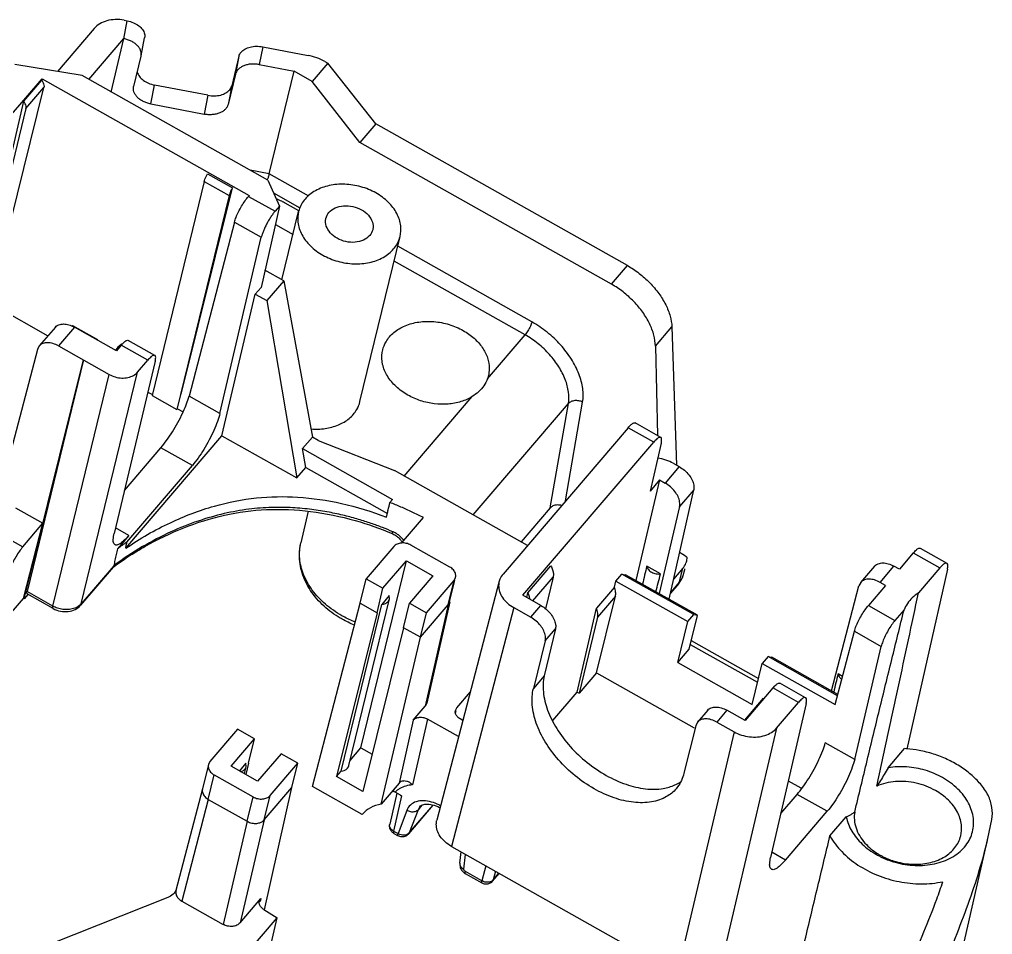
# Model space of a CAD drawing. Header units: inches. Extents: x 164842 to 166038, y -53074 to -52229.
# Drawn here: x 164921.06 to 164958.48, y -53006.35 to -52971.18 of the extents above; entities that cross this region are included whole.
import ezdxf

# ---------------------------------------------------------------- set-up
doc = ezdxf.new("R2010")
doc.units = ezdxf.units.IN
doc.header["$LTSCALE"] = 2
doc.header["$MEASUREMENT"] = 0
doc.layers.get('0').update_dxf_attribs({"linetype": 'CONTINUOUS'})

msp = doc.modelspace()

# ---------------------------------------------------------------- linework, layer by layer
at = {"color": 7, "linetype": 'Continuous'}
for p, q in [((164925.071, -52971.919), (164925.207, -52971.233)), ((164925.088, -52971.21), (164925.207, -52971.233)), ((164923.933, -52971.526), (164922.519, -52973.179)), ((164923.732, -52973.484), (164925.072, -52971.917)), ((164924.593, -52973.969), (164925.072, -52971.917)), ((164925.736, -52972.579), (164925.874, -52971.885)), ((164930.417, -52972.23), (164930.281, -52972.913)), ((164930.417, -52972.23), (164932.162, -52972.563)), ((164923.468, -52973.336), (164920.888, -52972.909)), ((164925.733, -52972.594), (164925.452, -52973.75)), ((164925.733, -52972.594), (164925.736, -52972.579)), ((164929.502, -52972.594), (164929.226, -52973.728)), ((164929.502, -52972.594), (164929.364, -52973.288)), ((164930.281, -52972.913), (164931.631, -52973.171)), ((164932.919, -52972.862), (164932.322, -52973.56)), ((164932.8, -52972.795), (164932.919, -52972.862)), ((164934.761, -52975.189), (164932.919, -52972.862)), ((164929.364, -52973.288), (164929.083, -52974.445)), ((164930.664, -52977.115), (164931.631, -52973.171)), ((164932.322, -52973.56), (164931.631, -52973.171)), ((164920.678, -52974.924), (164921.93, -52973.46)), ((164921.227, -52974.32), (164921.917, -52973.513)), ((164921.93, -52973.46), (164921.917, -52973.513)), ((164921.93, -52973.46), (164929.895, -52977.947)), ((164930.607, -52977.357), (164923.468, -52973.336)), ((164934.148, -52975.905), (164932.322, -52973.56)), ((164919.944, -52982.092), (164922.001, -52973.799)), ((164921.312, -52974.605), (164922.001, -52973.799)), ((164925.449, -52973.766), (164925.452, -52973.75)), ((164926.114, -52974.427), (164926.258, -52973.7)), ((164928.311, -52974.093), (164926.258, -52973.7)), ((164929.226, -52973.728), (164929.083, -52974.445)), ((164919.272, -52982.809), (164921.227, -52974.32)), ((164926.114, -52974.427), (164928.166, -52974.82)), ((164928.311, -52974.093), (164928.166, -52974.82)), ((164921.312, -52974.605), (164919.311, -52982.831)), ((164934.761, -52975.189), (164934.148, -52975.905)), ((164944.441, -52980.641), (164934.761, -52975.189)), ((164943.828, -52981.358), (164934.148, -52975.905)), ((164930.664, -52977.115), (164929.928, -52976.975)), ((164928.164, -52977.41), (164926.163, -52985.636)), ((164928.164, -52977.41), (164929.12, -52977.948)), ((164928.296, -52977.107), (164929.252, -52977.645)), ((164930.607, -52977.357), (164931.063, -52978.351)), ((164932.183, -52977.971), (164930.664, -52977.115)), ((164927.283, -52985.583), (164929.252, -52977.645)), ((164929.12, -52977.948), (164927.119, -52986.175)), ((164929.895, -52977.947), (164929.869, -52977.978)), ((164929.869, -52977.978), (164930.89, -52978.554)), ((164931.85, -52978.431), (164930.838, -52977.861)), ((164931.063, -52978.351), (164930.35, -52981.483)), ((164931.063, -52978.351), (164930.89, -52978.554)), ((164931.809, -52978.537), (164931.285, -52978.242)), ((164931.156, -52981.182), (164931.792, -52978.567)), ((164929.329, -52978.969), (164927.582, -52985.658)), ((164929.329, -52978.969), (164930.362, -52979.551)), ((164930.902, -52979.06), (164931.58, -52979.442)), ((164928.768, -52986.325), (164930.362, -52979.551)), ((164934.153, -52985.87), (164935.699, -52979.517)), ((164940.767, -52982.807), (164935.606, -52979.899)), ((164940.5, -52983.304), (164935.467, -52980.469)), ((164943.828, -52981.358), (164944.441, -52980.641)), ((164931.227, -52981.221), (164930.502, -52980.813)), ((164930.35, -52981.483), (164930.13, -52981.739)), ((164931.227, -52981.221), (164930.571, -52981.988)), ((164931.227, -52981.221), (164932.328, -52987.232)), ((164928.85, -52987.18), (164930.13, -52981.739)), ((164930.13, -52981.739), (164930.571, -52981.988)), ((164919.944, -52982.092), (164922.159, -52983.34)), ((164930.571, -52981.988), (164931.731, -52988.803)), ((164922.443, -52983.007), (164921.826, -52983.73)), ((164923.179, -52983.012), (164922.566, -52983.729)), ((164924.071, -52983.491), (164923.114, -52982.952)), ((164924.789, -52983.919), (164923.179, -52983.012)), ((164945.516, -52983.734), (164946.146, -52982.997)), ((164946.146, -52982.997), (164946.328, -52988.31)), ((164939.054, -52984.995), (164940.5, -52983.304)), ((164921.826, -52983.73), (164921.756, -52983.865)), ((164922.566, -52983.729), (164924.516, -52984.827)), ((164924.979, -52983.697), (164924.789, -52983.919)), ((164926, -52984.272), (164924.979, -52983.697)), ((164926.268, -52984.092), (164925.245, -52983.516)), ((164945.516, -52983.734), (164945.592, -52987.175)), ((164921.756, -52983.865), (164920.673, -52988.014)), ((164924.814, -52983.811), (164924.75, -52983.886)), ((164921.245, -52993.453), (164923.523, -52984.268)), ((164923.523, -52984.268), (164921.358, -52993.171)), ((164926.283, -52984.311), (164924.704, -52990.935)), ((164925.606, -52984.733), (164926, -52984.272)), ((164922.351, -52993.731), (164924.516, -52984.827)), ((164923.44, -52993.637), (164925.606, -52984.733)), ((164939.091, -52984.869), (164939.054, -52984.995)), ((164925.999, -52985.503), (164926.172, -52985.6)), ((164926.163, -52985.636), (164927.119, -52986.175)), ((164928.768, -52986.325), (164927.582, -52985.658)), ((164935.858, -52988.732), (164938.47, -52985.677)), ((164938.509, -52990.225), (164942.167, -52985.947)), ((164941.472, -52989.956), (164942.167, -52985.947)), ((164942.055, -52989.688), (164942.714, -52985.888)), ((164927.143, -52986.147), (164927.354, -52986.266)), ((164945.719, -52987.246), (164944.731, -52986.689)), ((164944.465, -52986.87), (164939.655, -52992.495)), ((164945.449, -52987.425), (164944.465, -52986.87)), ((164925.149, -52991.508), (164928.85, -52987.18)), ((164928.85, -52987.18), (164931.731, -52988.803)), ((164931.947, -52987.677), (164932.328, -52987.232)), ((164932.551, -52987.357), (164932.328, -52987.232)), ((164932.551, -52987.357), (164935.481, -52988.52)), ((164940.413, -52993.314), (164945.449, -52987.425)), ((164945.737, -52987.471), (164945.314, -52989.305)), ((164925.099, -52989.281), (164926.503, -52987.639)), ((164927.712, -52988.32), (164926.503, -52987.639)), ((164931.947, -52987.677), (164935.409, -52989.627)), ((164932.075, -52988.4), (164931.947, -52987.677)), ((164946.201, -52988.239), (164946.428, -52988.367)), ((164925.193, -52991.265), (164927.712, -52988.32)), ((164931.731, -52988.803), (164932.075, -52988.4)), ((164932.075, -52988.4), (164935.207, -52990.165)), ((164940.592, -52991.399), (164935.481, -52988.52)), ((164946.428, -52988.367), (164945.887, -52988.999)), ((164945.677, -52988.881), (164944.767, -52992.748)), ((164945.677, -52988.881), (164945.314, -52989.305)), ((164945.677, -52988.881), (164945.887, -52988.999)), ((164946.04, -52993.465), (164946.987, -52989.262)), ((164946.987, -52989.262), (164946.439, -52989.903)), ((164935.409, -52989.627), (164935.307, -52989.747)), ((164920.917, -52989.954), (164921.966, -52990.545)), ((164932.161, -52990.085), (164931.882, -52991.302)), ((164941.472, -52989.956), (164940.353, -52991.264)), ((164946.439, -52989.903), (164945.652, -52993.247)), ((164935.754, -52991.304), (164936.596, -52990.32)), ((164920.142, -52990.86), (164921.192, -52991.451)), ((164921.192, -52991.451), (164921.966, -52990.545)), ((164921.212, -52993.434), (164921.966, -52990.545)), ((164925.27, -52991.012), (164924.755, -52990.722)), ((164925.27, -52991.012), (164924.828, -52991.53)), ((164935.417, -52990.954), (164935.417, -52990.954)), ((164935.456, -52991.439), (164934.394, -52992.681)), ((164937.607, -52992.226), (164936.109, -52991.382)), ((164955.695, -52991.506), (164956.72, -52992.084)), ((164934.191, -52999.179), (164935.939, -52991.994)), ((164935.04, -52993.045), (164935.939, -52991.994)), ((164935.939, -52991.994), (164936.96, -52992.569)), ((164946.719, -52991.983), (164946.737, -52991.86)), ((164955.429, -52991.687), (164954.892, -52992.315)), ((164955.429, -52991.687), (164956.45, -52992.262)), ((164924.661, -52992.232), (164923.412, -52993.692)), ((164924.688, -52992.178), (164923.44, -52993.637)), ((164924.661, -52992.232), (164924.688, -52992.178)), ((164940.611, -52993.215), (164941.497, -52992.178)), ((164945.71, -52992.489), (164945.181, -52992.191)), ((164946.569, -52992.275), (164946.215, -52992.689)), ((164946.445, -52992.792), (164946.569, -52992.275)), ((164946.58, -52992.557), (164946.639, -52992.322)), ((164946.639, -52992.323), (164946.646, -52992.294)), ((164953.411, -52992.818), (164953.947, -52992.191)), ((164954.151, -52992.817), (164954.682, -52992.196)), ((164954.892, -52992.315), (164954.682, -52992.196)), ((164956.739, -52992.304), (164955.179, -52999.224)), ((164956.45, -52992.262), (164955.627, -52993.225)), ((164934.166, -52993.618), (164934.394, -52992.681)), ((164934.394, -52992.681), (164935.04, -52993.045)), ((164936.96, -52992.569), (164936.061, -52993.621)), ((164936.708, -52993.985), (164937.77, -52992.743)), ((164937.542, -52993.68), (164937.77, -52992.743)), ((164937.603, -52993.563), (164937.801, -52992.75)), ((164937.77, -52992.743), (164937.831, -52992.626)), ((164940.797, -52993.53), (164941.581, -52992.613)), ((164941.581, -52992.613), (164941.285, -52993.829)), ((164943.937, -52993.006), (164943.994, -52992.764)), ((164943.994, -52992.764), (164944.221, -52992.499)), ((164943.994, -52992.764), (164946.761, -52994.323)), ((164944.221, -52992.499), (164944.365, -52992.522)), ((164946.988, -52994.057), (164944.221, -52992.499)), ((164947.129, -52994.079), (164944.365, -52992.522)), ((164946.573, -52992.579), (164946.58, -52992.557)), ((164934.812, -52993.982), (164935.04, -52993.045)), ((164939.508, -52992.774), (164937.111, -53001.952)), ((164943.937, -52993.006), (164943.247, -52993.812)), ((164946.411, -52992.861), (164946.092, -52993.234)), ((164946.445, -52992.792), (164946.101, -52993.195)), ((164946.411, -52992.861), (164946.445, -52992.792)), ((164952.289, -52996.985), (164953.341, -52992.954)), ((164953.411, -52992.818), (164953.341, -52992.954)), ((164954.361, -52992.936), (164953.704, -52993.704)), ((164954.361, -52992.936), (164954.151, -52992.817)), ((164919.561, -52995.364), (164921.212, -52993.434)), ((164921.245, -52993.453), (164921.212, -52993.434)), ((164921.39, -52993.283), (164921.245, -52993.453)), ((164922.351, -52993.731), (164921.358, -52993.171)), ((164922.356, -52993.82), (164921.363, -52993.261)), ((164933.731, -52999.857), (164935.289, -52993.453)), ((164935.282, -52993.321), (164934.99, -52993.662)), ((164935.289, -52993.452), (164935.282, -52993.321)), ((164941.113, -52993.708), (164940.413, -52993.314)), ((164940.568, -52993.401), (164940.611, -52993.215)), ((164943.246, -52996.291), (164943.975, -52993.352)), ((164943.975, -52993.352), (164943.287, -52994.156)), ((164923.412, -52993.692), (164923.44, -52993.637)), ((164932.328, -53000.658), (164934.166, -52993.618)), ((164933.433, -53000.067), (164934.99, -52993.662)), ((164934.166, -52993.618), (164934.812, -52993.982)), ((164935.834, -52994.558), (164936.061, -52993.621)), ((164936.061, -52993.621), (164936.708, -52993.985)), ((164936.48, -52994.922), (164937.542, -52993.68)), ((164937.542, -52993.68), (164936.664, -52997.579)), ((164937.604, -52993.559), (164936.725, -52997.458)), ((164937.542, -52993.68), (164937.603, -52993.564)), ((164940.064, -52993.787), (164937.668, -53002.965)), ((164940.064, -52993.787), (164940.726, -52994.16)), ((164940.726, -52994.16), (164941.113, -52993.708)), ((164942.506, -52997.031), (164943.247, -52993.812)), ((164953.704, -52993.704), (164954.725, -52994.279)), ((164955.073, -52993.873), (164954.725, -52994.279)), ((164934.812, -52993.982), (164933.25, -53000.281)), ((164936.48, -52994.922), (164936.708, -52993.985)), ((164943.287, -52994.156), (164942.578, -52997.072)), ((164946.761, -52994.323), (164946.988, -52994.057)), ((164946.812, -52995.38), (164947.126, -52994.091)), ((164946.988, -52994.057), (164947.129, -52994.079)), ((164935.834, -52994.558), (164934.271, -53000.856)), ((164936.48, -52994.922), (164935.834, -52994.558)), ((164941.67, -52994.608), (164941.242, -52996.405)), ((164941.277, -52995.068), (164941.67, -52994.608)), ((164946.37, -52995.897), (164946.761, -52994.323)), ((164934.97, -53001.342), (164936.48, -52994.922)), ((164952.428, -52997.515), (164953.164, -52994.695)), ((164953.164, -52994.695), (164954.197, -52995.277)), ((164941.277, -52995.068), (164940.824, -52996.895)), ((164946.37, -52995.897), (164946.812, -52995.38)), ((164946.855, -52995.202), (164949.44, -52996.658)), ((164946.891, -52995.057), (164949.476, -52996.513)), ((164953.175, -52999.621), (164954.197, -52995.277)), ((164949.847, -52995.668), (164949.62, -52995.934)), ((164949.847, -52995.668), (164949.988, -52995.689)), ((164952.517, -52997.172), (164949.847, -52995.668)), ((164952.53, -52997.122), (164949.988, -52995.689)), ((164946.37, -52995.897), (164949.229, -52997.508)), ((164949.229, -52997.508), (164949.62, -52995.934)), ((164949.62, -52995.934), (164952.428, -52997.515)), ((164941.242, -52996.405), (164940.824, -52996.895)), ((164943.246, -52996.291), (164942.578, -52997.072)), ((164943.246, -52996.291), (164947.009, -52998.411)), ((164952.71, -52996.432), (164952.534, -52996.333)), ((164950.034, -52996.874), (164948.96, -52998.129)), ((164951.018, -52997.428), (164950.034, -52996.874)), ((164951.288, -52997.25), (164950.299, -52996.693)), ((164937.874, -52997.637), (164938.398, -52997.025)), ((164941.568, -52998.127), (164942.506, -52997.031)), ((164942.506, -52997.031), (164942.578, -52997.072)), ((164936.205, -52998.116), (164936.664, -52997.579)), ((164936.725, -52997.458), (164936.664, -52997.579)), ((164949.656, -52997.268), (164948.937, -52998.109)), ((164951.306, -52997.474), (164949.942, -53003.396)), ((164950.171, -52998.419), (164951.018, -52997.428)), ((164937.823, -52997.737), (164937.874, -52997.637)), ((164937.828, -52997.837), (164937.85, -52997.743)), ((164947.526, -52997.73), (164947.135, -52998.188)), ((164948.261, -52997.735), (164947.875, -52998.187)), ((164948.96, -52998.129), (164948.261, -52997.735)), ((164936.205, -52998.116), (164935.66, -53000.535)), ((164936.749, -52998.069), (164936.179, -53000.6)), ((164937.949, -52998.744), (164936.749, -52998.069)), ((164938.111, -52998.125), (164938.01, -52998.068)), ((164947.064, -52998.328), (164946.611, -53000.154)), ((164947.135, -52998.188), (164947.064, -52998.328)), ((164947.875, -52998.187), (164948.537, -52998.56)), ((164929.451, -52998.462), (164928.388, -52999.704)), ((164930.097, -52998.826), (164929.451, -52998.462)), ((164948.537, -52998.56), (164946.35, -53007.856)), ((164950.171, -52998.419), (164946.679, -53013.261)), ((164929.199, -52999.877), (164930.097, -52998.826)), ((164929.869, -52999.763), (164930.097, -52998.826)), ((164953.175, -52999.621), (164952.044, -52998.985)), ((164931.119, -52999.401), (164930.22, -53000.452)), ((164931.765, -52999.766), (164931.119, -52999.401)), ((164933.778, -52999.663), (164934.191, -52999.179)), ((164934.191, -52999.179), (164934.626, -52999.424)), ((164954.467, -52999.941), (164955.096, -52999.206)), ((164928.328, -52999.82), (164928.1, -53000.757)), ((164928.388, -52999.704), (164928.328, -52999.82)), ((164929.767, -52999.771), (164929.521, -53000.059)), ((164929.869, -52999.763), (164929.766, -53000.197)), ((164929.774, -52999.902), (164929.767, -52999.771)), ((164930.703, -53001.008), (164931.765, -52999.766)), ((164931.537, -53000.703), (164931.765, -52999.766)), ((164928.324, -53001.158), (164928.552, -53000.22)), ((164928.552, -53000.22), (164930.05, -53001.064)), ((164930.22, -53000.452), (164929.199, -52999.877)), ((164929.71, -53000.165), (164929.774, -52999.902)), ((164933.25, -53000.281), (164933.433, -53000.067)), ((164934.271, -53000.856), (164933.25, -53000.281)), ((164935.66, -53000.535), (164934.97, -53001.342)), ((164950.621, -53000.446), (164951.104, -53000.718)), ((164928.101, -53000.753), (164927.08, -53004.664)), ((164930.475, -53001.945), (164931.537, -53000.703)), ((164930.479, -53005.4), (164931.537, -53000.703)), ((164934.243, -53001.737), (164932.328, -53000.658)), ((164935.569, -53000.918), (164935.299, -53002.113)), ((164935.712, -53000.999), (164935.504, -53000.882)), ((164950.331, -53001.706), (164950.964, -53000.966)), ((164952.119, -53001.616), (164950.964, -53000.966)), ((164928.324, -53001.158), (164927.303, -53005.069)), ((164928.324, -53001.158), (164929.822, -53002.001)), ((164929.822, -53002.001), (164930.05, -53001.064)), ((164930.475, -53001.945), (164930.703, -53001.008)), ((164935.754, -53001.023), (164935.449, -53002.377)), ((164934.26, -53001.717), (164934.243, -53001.737)), ((164934.26, -53001.717), (164934.243, -53001.737)), ((164935.956, -53001.579), (164935.618, -53002.472)), ((164936.027, -53002.488), (164936.974, -53001.38)), ((164936.049, -53002.45), (164936.967, -53001.377)), ((164936.387, -53001.557), (164936.049, -53002.45)), ((164936.538, -53001.381), (164936.387, -53001.557)), ((164936.456, -53001.438), (164936.387, -53001.557)), ((164936.458, -53001.435), (164936.456, -53001.438)), ((164950.517, -53003.488), (164952.119, -53001.616)), ((164929.822, -53002.001), (164928.89, -53005.963)), ((164930.475, -53001.945), (164929.543, -53005.906)), ((164952.224, -53002.565), (164952.852, -53001.83)), ((164958.292, -53002.663), (164958.447, -53001.929)), ((164935.449, -53002.377), (164935.618, -53002.472)), ((164935.455, -53002.464), (164935.624, -53002.559)), ((164936.049, -53002.45), (164936.027, -53002.488)), ((164957.251, -53007.22), (164958.296, -53002.664)), ((164937.668, -53002.965), (164946.35, -53007.856)), ((164937.995, -53003.615), (164938.045, -53003.178)), ((164950.517, -53003.488), (164949.989, -53003.191)), ((164938.15, -53003.845), (164938.216, -53003.274)), ((164938.844, -53004.289), (164938.207, -53003.93)), ((164938.99, -53003.71), (164938.844, -53004.289)), ((164939.363, -53003.92), (164939.28, -53004.251)), ((164938.85, -53004.376), (164938.213, -53004.017)), ((164939.253, -53004.305), (164939.511, -53004.003)), ((164939.28, -53004.251), (164939.253, -53004.305)), ((164939.28, -53004.251), (164939.498, -53003.996)), ((164926.766, -53004.931), (164922.286, -53006.712)), ((164927.303, -53005.069), (164928.89, -53005.963)), ((164929.543, -53005.906), (164930.341, -53004.973)), ((164930.29, -53005.073), (164930.341, -53004.973)), ((164930.341, -53004.973), (164930.316, -53005.079)), ((164930.464, -53005.397), (164930.975, -53005.705)), ((164929.115, -53007.881), (164930.975, -53005.705)), ((164930.563, -53007.492), (164930.975, -53005.705))]:
    msp.add_line(p, q, dxfattribs=at)
for points, start_tangent, end_tangent in [([(164925.088, -52971.21), (164924.748, -52971.183), (164924.426, -52971.23), (164924.147, -52971.347), (164923.933, -52971.526)], (-0.982201, 0.187834), (-0.64989, -0.760028)), ([(164925.207, -52971.233), (164925.444, -52971.305), (164925.648, -52971.421), (164925.793, -52971.566), (164925.871, -52971.734), (164925.874, -52971.885)], (0.982201, -0.187834), (-0.191479, -0.981497)), ([(164925.736, -52972.579), (164925.743, -52972.488), (164925.722, -52972.381), (164925.671, -52972.276), (164925.592, -52972.177), (164925.488, -52972.089), (164925.363, -52972.015), (164925.223, -52971.956), (164925.072, -52971.917)], (0.193757, 0.98105), (-0.982201, 0.187834)), ([(164929.502, -52972.594), (164929.579, -52972.443), (164929.728, -52972.319), (164929.929, -52972.239), (164930.169, -52972.208), (164930.417, -52972.23)], (0.23675, 0.971571), (0.982201, -0.187834)), ([(164930.281, -52972.913), (164930.125, -52972.894), (164929.97, -52972.895), (164929.822, -52972.918), (164929.686, -52972.96), (164929.569, -52973.021), (164929.474, -52973.098), (164929.405, -52973.188), (164929.364, -52973.288)], (-0.982201, 0.187834), (-0.235945, -0.971766)), ([(164932.8, -52972.795), (164932.493, -52972.654), (164932.162, -52972.563)], (-0.871268, 0.490808), (-0.982201, 0.187834)), ([(164925.589, -52973.169), (164925.594, -52973.2), (164925.673, -52973.367), (164925.818, -52973.513), (164926.022, -52973.629), (164926.258, -52973.7)], (0.138499, -0.990363), (0.982201, -0.187834)), ([(164921.917, -52973.513), (164921.976, -52973.612), (164922.004, -52973.71), (164922.001, -52973.799)], (0.599005, -0.800745), (-0.240795, -0.970576)), ([(164926.114, -52974.427), (164925.963, -52974.388), (164925.822, -52974.329), (164925.697, -52974.255), (164925.593, -52974.167), (164925.515, -52974.068), (164925.464, -52973.963), (164925.443, -52973.856), (164925.449, -52973.766)], (-0.982201, 0.187834), (0.193752, 0.98105)), ([(164928.311, -52974.093), (164928.559, -52974.114), (164928.799, -52974.083), (164929, -52974.004), (164929.149, -52973.88), (164929.226, -52973.728)], (0.982201, -0.187834), (0.23675, 0.971571)), ([(164921.312, -52974.605), (164921.315, -52974.516), (164921.286, -52974.418), (164921.227, -52974.32)], (0.236344, 0.97167), (-0.602322, 0.798253)), ([(164929.083, -52974.445), (164929.043, -52974.545), (164928.974, -52974.635), (164928.879, -52974.712), (164928.761, -52974.773), (164928.626, -52974.815), (164928.478, -52974.837), (164928.323, -52974.839), (164928.166, -52974.82)], (-0.235945, -0.971766), (-0.982201, 0.187834)), ([(164928.164, -52977.41), (164928.193, -52977.319), (164928.238, -52977.215), (164928.296, -52977.107)], (0.236344, 0.97167), (0.501204, 0.865329)), ([(164930.664, -52977.115), (164930.629, -52977.238), (164930.592, -52977.349)], (-0.238235, -0.971208), (-0.329623, -0.944113)), ([(164929.252, -52977.645), (164929.195, -52977.753), (164929.149, -52977.857), (164929.12, -52977.948)], (-0.501204, -0.865329), (-0.236344, -0.97167)), ([(164934.767, -52977.848), (164934.191, -52977.61), (164933.571, -52977.513), (164932.969, -52977.565), (164932.442, -52977.761), (164932.043, -52978.084), (164931.811, -52978.5), (164931.793, -52978.567)], (-0.871268, 0.490808), (-0.235196, -0.971948)), ([(164929.329, -52978.969), (164929.39, -52978.787), (164929.486, -52978.572), (164929.604, -52978.356), (164929.738, -52978.149)], (0.252613, 0.967568), (0.573606, 0.819131)), ([(164929.738, -52978.149), (164929.869, -52977.978)], (0.573606, 0.819131), (0.64989, 0.760028)), ([(164931.147, -52978.169), (164930.944, -52978.077)], (-0.895424, 0.445214), (-0.925121, 0.379671)), ([(164931.285, -52978.242), (164931.147, -52978.169)], (-0.871268, 0.490808), (-0.895424, 0.445214)), ([(164935.698, -52979.518), (164935.723, -52979.116), (164935.572, -52978.64), (164935.243, -52978.203), (164934.767, -52977.848)], (0.235196, 0.971948), (-0.871268, 0.490808)), ([(164932.847, -52978.824), (164932.963, -52978.601), (164933.202, -52978.425), (164933.524, -52978.342), (164933.88, -52978.366), (164934.215, -52978.493)], (0.23807, 0.971248), (0.871268, -0.490808)), ([(164934.215, -52978.493), (164934.479, -52978.704), (164934.631, -52978.966), (164934.649, -52979.24), (164934.644, -52979.26)], (0.871268, -0.490808), (-0.23807, -0.971248)), ([(164930.89, -52978.554), (164930.808, -52978.656), (164930.725, -52978.775), (164930.644, -52978.905), (164930.567, -52979.042), (164930.498, -52979.18), (164930.44, -52979.314), (164930.394, -52979.439), (164930.362, -52979.551)], (-0.64989, -0.760028), (-0.229021, -0.973421)), ([(164931.793, -52978.567), (164931.768, -52978.969), (164931.919, -52979.445), (164932.248, -52979.882), (164932.724, -52980.237)], (-0.235196, -0.971948), (0.871268, -0.490808)), ([(164933.276, -52979.592), (164933.012, -52979.381), (164932.86, -52979.119), (164932.842, -52978.845), (164932.847, -52978.824)], (-0.871268, 0.490808), (0.23807, 0.971248)), ([(164934.644, -52979.26), (164934.528, -52979.483), (164934.289, -52979.66), (164933.967, -52979.743), (164933.611, -52979.719), (164933.276, -52979.592)], (-0.23807, -0.971248), (-0.871268, 0.490808)), ([(164932.724, -52980.237), (164933.3, -52980.475), (164933.92, -52980.572), (164934.522, -52980.52), (164935.049, -52980.323), (164935.448, -52980.001), (164935.68, -52979.585), (164935.698, -52979.518)], (0.871268, -0.490808), (0.235196, 0.971948)), ([(164944.441, -52980.641), (164944.887, -52980.938), (164945.299, -52981.303), (164945.644, -52981.712), (164945.909, -52982.145), (164946.08, -52982.585), (164946.146, -52982.997)], (0.871268, -0.490808), (0.034283, -0.999412)), ([(164945.516, -52983.734), (164945.455, -52983.316), (164945.288, -52982.872), (164945.027, -52982.434), (164944.684, -52982.022), (164944.274, -52981.655), (164943.828, -52981.358)], (-0.022054, 0.999757), (-0.871268, 0.490808)), ([(164922.444, -52983.007), (164922.448, -52983.002), (164922.581, -52982.913), (164922.757, -52982.885), (164922.965, -52982.92)], (0.648784, 0.760973), (0.957072, -0.289851)), ([(164922.965, -52982.92), (164923.063, -52982.955)], (0.957072, -0.289851), (0.921682, -0.387945)), ([(164923.063, -52982.955), (164923.179, -52983.012)], (0.921682, -0.387945), (0.871268, -0.490808)), ([(164923.066, -52982.962), (164923.107, -52982.949), (164923.114, -52982.953)], (0.838473, 0.544943), (0.782126, -0.623121)), ([(164935.029, -52983.884), (164935.157, -52983.567), (164935.459, -52983.213), (164935.891, -52982.954), (164936.418, -52982.81), (164936.997, -52982.793), (164937.58, -52982.904), (164938.122, -52983.135)], (0.237255, 0.971447), (0.871268, -0.490808)), ([(164940.767, -52982.807), (164940.707, -52982.969), (164940.61, -52983.15), (164940.5, -52983.304)], (-0.240795, -0.970576), (-0.64989, -0.760028)), ([(164942.714, -52985.888), (164942.72, -52985.369), (164942.572, -52984.806), (164942.282, -52984.235), (164941.867, -52983.69), (164941.35, -52983.202), (164940.767, -52982.807)], (0.171255, 0.985227), (-0.871257, 0.490828)), ([(164938.122, -52983.135), (164938.54, -52983.432), (164938.859, -52983.791), (164939.058, -52984.189), (164939.124, -52984.599), (164939.091, -52984.869)], (0.871268, -0.490808), (-0.233922, -0.972255)), ([(164942.167, -52985.947), (164942.173, -52985.501), (164942.047, -52985.018), (164941.798, -52984.529), (164941.443, -52984.062), (164941.002, -52983.644), (164940.5, -52983.304)], (0.17191, 0.985113), (-0.871263, 0.490816)), ([(164922.566, -52983.729), (164922.352, -52983.637), (164922.143, -52983.603), (164921.966, -52983.633), (164921.83, -52983.724), (164921.826, -52983.73)], (-0.871268, 0.490808), (-0.648941, -0.760839)), ([(164924.07, -52983.492), (164924.064, -52983.488), (164924.037, -52983.492)], (-0.782126, 0.623121), (-0.904982, -0.425451)), ([(164924.087, -52983.523), (164924.086, -52983.522), (164924.07, -52983.492)], (-0.227337, 0.973816), (-0.782126, 0.623121)), ([(164924.814, -52983.811), (164924.92, -52983.705)], (0.64989, 0.760028), (0.764489, 0.644637)), ([(164924.879, -52983.765), (164924.814, -52983.811)], (-0.924733, -0.380617), (-0.649406, -0.760442)), ([(164924.928, -52983.752), (164924.879, -52983.765)], (-0.988605, -0.150535), (-0.924733, -0.380617)), ([(164924.92, -52983.705), (164925.032, -52983.629)], (0.764489, 0.644637), (0.891247, 0.453519)), ([(164924.979, -52983.697), (164925.05, -52983.621)], (0.64989, 0.760028), (0.711415, 0.702772)), ([(164925.05, -52983.621), (164925.097, -52983.576)], (0.711415, 0.702772), (0.72832, 0.685237)), ([(164925.097, -52983.576), (164925.193, -52983.515)], (0.72832, 0.685237), (0.978311, 0.207143)), ([(164925.193, -52983.515), (164925.244, -52983.517)], (0.978311, 0.207143), (0.92479, -0.380478)), ([(164926.267, -52984.094), (164926.215, -52984.091), (164926.119, -52984.151), (164926, -52984.272)], (-0.922535, 0.385914), (-0.64989, -0.760028)), ([(164926.283, -52984.311), (164926.301, -52984.176), (164926.277, -52984.099), (164926.267, -52984.094)], (0.231805, 0.972762), (-0.922535, 0.385914)), ([(164935.998, -52985.619), (164935.542, -52985.288), (164935.21, -52984.883), (164935.027, -52984.437), (164935.009, -52983.986), (164935.029, -52983.884)], (-0.871268, 0.490808), (0.237255, 0.971447)), ([(164924.516, -52984.827), (164924.745, -52984.922), (164924.995, -52984.962), (164925.234, -52984.941), (164925.447, -52984.862), (164925.606, -52984.733)], (0.871268, -0.490808), (0.64989, 0.760028)), ([(164939.054, -52984.995), (164938.92, -52985.256), (164938.724, -52985.486), (164938.47, -52985.677)], (-0.342407, -0.939552), (-0.853475, -0.521134)), ([(164938.47, -52985.677), (164938.038, -52985.869), (164937.541, -52985.962), (164937.012, -52985.95), (164936.486, -52985.833), (164935.998, -52985.619)], (-0.853475, -0.521134), (-0.871268, 0.490808)), ([(164927.366, -52986.242), (164927.485, -52985.957), (164927.582, -52985.658)], (0.412424, 0.910992), (0.252613, 0.967568)), ([(164932.271, -52986.918), (164932.818, -52986.901), (164933.324, -52986.763), (164933.74, -52986.514), (164934.03, -52986.174), (164934.154, -52985.869)], (0.997008, -0.077294), (0.237255, 0.971447)), ([(164942.714, -52985.888), (164942.568, -52985.838), (164942.412, -52985.832), (164942.272, -52985.87), (164942.167, -52985.947)], (-0.888037, 0.459771), (-0.652875, -0.757465)), ([(164926.503, -52987.639), (164926.721, -52987.359), (164926.945, -52987.024), (164927.155, -52986.666), (164927.338, -52986.303)], (0.64989, 0.760028), (0.422935, 0.90616)), ([(164927.338, -52986.303), (164927.352, -52986.274)], (0.422935, 0.90616), (0.417923, 0.908483)), ([(164927.352, -52986.274), (164927.366, -52986.242)], (0.417923, 0.908483), (0.412424, 0.910992)), ([(164928.768, -52986.325), (164928.677, -52986.628), (164928.535, -52986.978), (164928.357, -52987.343), (164928.151, -52987.704), (164927.929, -52988.04), (164927.712, -52988.32)], (-0.229021, -0.973421), (-0.64989, -0.760028)), ([(164944.465, -52986.87), (164944.584, -52986.749), (164944.68, -52986.688), (164944.73, -52986.691)], (0.64989, 0.760028), (0.925818, -0.37797)), ([(164945.719, -52987.248), (164945.666, -52987.244), (164945.569, -52987.304), (164945.449, -52987.425)], (-0.921301, 0.38885), (-0.64989, -0.760028)), ([(164945.737, -52987.471), (164945.754, -52987.333), (164945.729, -52987.254), (164945.719, -52987.248)], (0.224465, 0.974482), (-0.921301, 0.38885)), ([(164946.201, -52988.239), (164945.917, -52988.115), (164945.604, -52988.047)], (-0.871268, 0.490808), (-0.993501, 0.113824)), ([(164946.428, -52988.367), (164946.631, -52988.509), (164946.805, -52988.69), (164946.927, -52988.886), (164946.99, -52989.085), (164946.987, -52989.262)], (0.871268, -0.490808), (-0.219821, -0.97554)), ([(164946.439, -52989.903), (164946.444, -52989.724), (164946.383, -52989.522), (164946.262, -52989.325), (164946.089, -52989.142), (164945.887, -52988.999)], (0.229021, 0.973421), (-0.871268, 0.490808)), ([(164925.149, -52991.508), (164926.864, -52990.522), (164928.558, -52989.884), (164930.178, -52989.57), (164931.758, -52989.541), (164933.445, -52989.784), (164935.171, -52990.315)], (0.822598, 0.568624), (0.931491, -0.363764)), ([(164935.203, -52990.184), (164935.239, -52990.031), (164935.307, -52989.747)], (0.231726, 0.972781), (0.231726, 0.972781)), ([(164936.596, -52990.32), (164936.16, -52990.112), (164935.73, -52989.92), (164935.307, -52989.747)], (-0.896549, 0.442945), (-0.93153, 0.363665)), ([(164935.42, -52990.871), (164935.023, -52990.711), (164934.587, -52990.551), (164934.103, -52990.396), (164933.565, -52990.25), (164932.966, -52990.121), (164932.303, -52990.016), (164931.569, -52989.95), (164930.761, -52989.938), (164929.882, -52990.006), (164928.936, -52990.174), (164927.932, -52990.461), (164926.884, -52990.879), (164925.796, -52991.444), (164924.687, -52992.179)], (-0.921551, 0.388258), (-0.799892, -0.600144)), ([(164925.324, -52991.776), (164925.885, -52991.438), (164927.388, -52990.717), (164928.943, -52990.236), (164930.566, -52990.019), (164932.252, -52990.089), (164933.976, -52990.442), (164935.394, -52990.944)], (0.841558, 0.540167), (0.922473, -0.386061)), ([(164941.904, -52989.862), (164941.871, -52989.854), (164941.717, -52989.843), (164941.576, -52989.879), (164941.472, -52989.956)], (-0.961314, 0.275457), (-0.64989, -0.760028)), ([(164935.171, -52990.315), (164935.203, -52990.184)], (0.231726, 0.972781), (0.231726, 0.972781)), ([(164935.417, -52990.947), (164935.411, -52990.945), (164935.42, -52990.871)], (-0.996918, 0.078446), (0.23362, 0.972328)), ([(164935.452, -52990.885), (164935.42, -52990.871)], (-0.906609, 0.421972), (-0.921536, 0.388294)), ([(164935.693, -52991.042), (164935.569, -52990.949), (164935.452, -52990.885)], (-0.751971, 0.659196), (-0.906609, 0.421972)), ([(164924.736, -52991.369), (164924.691, -52991.322), (164924.669, -52991.168), (164924.704, -52990.935)], (-0.84357, 0.537019), (0.231805, 0.972762)), ([(164925.27, -52991.012), (164925.069, -52991.222), (164924.897, -52991.35), (164924.769, -52991.383), (164924.736, -52991.369)], (-0.64989, -0.760028), (-0.84357, 0.537019)), ([(164925.193, -52991.265), (164925.07, -52991.352), (164924.948, -52991.44), (164924.843, -52991.518)], (-0.821305, -0.570489), (-0.798784, -0.601618)), ([(164925.149, -52991.508), (164925.164, -52991.427), (164925.178, -52991.346), (164925.193, -52991.265)], (0.179991, 0.983668), (0.179528, 0.983753)), ([(164935.394, -52990.944), (164935.417, -52990.954)], (0.922473, -0.386061), (0.921814, -0.387633)), ([(164935.417, -52990.954), (164935.422, -52990.956), (164935.566, -52991.039)], (0.921441, -0.388518), (0.806479, -0.591262)), ([(164935.566, -52991.039), (164935.689, -52991.153)], (0.806479, -0.591262), (0.644772, -0.764375)), ([(164935.689, -52991.153), (164935.755, -52991.248)], (0.644772, -0.764375), (0.485404, -0.87429)), ([(164935.789, -52991.139), (164935.693, -52991.042)], (-0.654414, 0.756137), (-0.751971, 0.659196)), ([(164935.841, -52991.204), (164935.789, -52991.139)], (-0.585063, 0.810988), (-0.654414, 0.756137)), ([(164921.192, -52991.451), (164921.06, -52991.622), (164920.926, -52991.831), (164920.808, -52992.048), (164920.711, -52992.263), (164920.651, -52992.446)], (-0.64989, -0.760028), (-0.248269, -0.968691)), ([(164924.828, -52991.53), (164924.781, -52991.746), (164924.734, -52991.962)], (-0.210671, -0.977557), (-0.210984, -0.97749)), ([(164924.843, -52991.518), (164924.828, -52991.53)], (-0.798784, -0.601618), (-0.797704, -0.603049)), ([(164933.461, -52994.098), (164932.824, -52993.652), (164932.323, -52993.115), (164931.988, -52992.516), (164931.84, -52991.893), (164931.881, -52991.303)], (-0.871268, 0.490808), (0.222726, 0.974881)), ([(164933.397, -52994.189), (164932.776, -52993.733), (164932.252, -52993.124), (164931.93, -52992.447), (164931.828, -52991.754), (164931.881, -52991.303)], (-0.860793, 0.508955), (0.222513, 0.97493)), ([(164936.109, -52991.382), (164935.934, -52991.316), (164935.748, -52991.304), (164935.581, -52991.347), (164935.456, -52991.439)], (-0.874881, 0.484338), (-0.659335, -0.75185)), ([(164955.429, -52991.687), (164955.547, -52991.566), (164955.643, -52991.505), (164955.694, -52991.508)], (0.64989, 0.760028), (0.924865, -0.380295)), ([(164924.734, -52991.962), (164924.688, -52992.178)], (-0.210984, -0.97749), (-0.211137, -0.977457)), ([(164924.704, -52992.203), (164925.324, -52991.776)], (0.804002, 0.594627), (0.841558, 0.540167)), ([(164946.697, -52991.832), (164946.447, -52991.658)], (-0.819983, 0.572388), (-0.820671, 0.571402)), ([(164946.569, -52992.275), (164946.688, -52992.081), (164946.72, -52991.983)], (0.64989, 0.760028), (0.233337, 0.972396)), ([(164946.717, -52991.846), (164946.697, -52991.832)], (-0.819922, 0.572475), (-0.820002, 0.572361)), ([(164946.737, -52991.86), (164946.717, -52991.846)], (-0.819875, 0.572543), (-0.819922, 0.572475)), ([(164924.643, -52992.249), (164924.663, -52992.234)], (0.799806, 0.600259), (0.801193, 0.598405)), ([(164924.663, -52992.234), (164924.704, -52992.203)], (0.801193, 0.598405), (0.804002, 0.594627)), ([(164937.831, -52992.626), (164937.833, -52992.616), (164937.838, -52992.544), (164937.824, -52992.472), (164937.793, -52992.402), (164937.745, -52992.336), (164937.607, -52992.226)], (0.236777, 0.971564), (-0.870733, 0.491755)), ([(164941.497, -52992.178), (164941.563, -52992.332), (164941.591, -52992.48), (164941.581, -52992.613)], (0.47706, -0.878871), (-0.236344, -0.97167)), ([(164945.181, -52992.191), (164945.016, -52992.889)], (-0.231261, -0.972892), (-0.230663, -0.973034)), ([(164945.181, -52992.191), (164945.243, -52992.323), (164945.37, -52992.428), (164945.537, -52992.488), (164945.71, -52992.489)], (0.177989, -0.984033), (0.985138, 0.171763)), ([(164953.947, -52992.191), (164953.951, -52992.186), (164954.084, -52992.098), (164954.259, -52992.069), (164954.468, -52992.104), (164954.682, -52992.196)], (0.648857, 0.760911), (0.871268, -0.490808)), ([(164956.719, -52992.085), (164956.667, -52992.082), (164956.569, -52992.141), (164956.45, -52992.262)], (-0.92042, 0.390932), (-0.64989, -0.760028)), ([(164956.739, -52992.304), (164956.755, -52992.168), (164956.73, -52992.091), (164956.719, -52992.085)], (0.219821, 0.97554), (-0.92042, 0.390932)), ([(164939.655, -52992.495), (164939.532, -52992.699), (164939.508, -52992.774)], (-0.64989, -0.760028), (-0.252283, -0.967653)), ([(164945.532, -52993.179), (164945.71, -52992.489)], (0.250959, 0.967998), (0.250357, 0.968153)), ([(164946.411, -52992.861), (164946.515, -52992.71)], (0.649873, 0.760043), (0.479851, 0.87735)), ([(164946.522, -52992.684), (164946.445, -52992.792)], (-0.503408, -0.864049), (-0.649022, -0.76077)), ([(164946.515, -52992.71), (164946.573, -52992.579)], (0.479851, 0.87735), (0.328134, 0.944631)), ([(164946.572, -52992.579), (164946.522, -52992.684)], (-0.352189, -0.935929), (-0.503408, -0.864049)), ([(164954.151, -52992.817), (164953.936, -52992.725), (164953.726, -52992.692), (164953.55, -52992.722), (164953.415, -52992.813), (164953.411, -52992.818)], (-0.871268, 0.490808), (-0.649006, -0.760783)), ([(164939.508, -52992.774), (164939.486, -52992.932), (164939.521, -52993.171), (164939.635, -52993.402), (164939.821, -52993.614), (164940.064, -52993.787)], (-0.252283, -0.967653), (0.871268, -0.490808)), ([(164943.975, -52993.352), (164943.984, -52993.188), (164943.937, -52993.006)], (0.240795, 0.970576), (-0.372157, 0.92817)), ([(164921.351, -52993.236), (164921.358, -52993.171)], (-0.27936, 0.960186), (0.236344, 0.97167)), ([(164921.364, -52993.259), (164921.351, -52993.236)], (-0.7683, 0.64009), (-0.27936, 0.960186)), ([(164934.99, -52993.662), (164935.133, -52993.627), (164935.238, -52993.549), (164935.289, -52993.452)], (0.996941, 0.078154), (0.238004, 0.971264)), ([(164940.7, -52993.473), (164940.677, -52993.369), (164940.611, -52993.215)], (-0.139492, 0.990223), (-0.47706, 0.878871)), ([(164954.024, -53000.651), (164954.44, -52998.744), (164954.847, -52996.869), (164955.243, -52995.029), (164955.627, -52993.225)], (0.213673, 0.976905), (0.206817, 0.97838)), ([(164955.627, -52993.225), (164955.389, -52993.409), (164955.202, -52993.628), (164955.073, -52993.873)], (-0.845528, -0.533932), (-0.36033, -0.932825)), ([(164922.358, -52993.815), (164922.347, -52993.809), (164922.351, -52993.731)], (-0.955235, 0.295846), (0.236344, 0.97167)), ([(164922.522, -52993.808), (164922.351, -52993.731)], (-0.945699, 0.325044), (-0.871268, 0.490808)), ([(164922.356, -52993.82), (164922.639, -52993.924)], (0.871268, -0.490808), (0.980839, -0.194822)), ([(164923.144, -52993.824), (164922.94, -52993.863), (164922.725, -52993.856), (164922.522, -52993.808)], (-0.952731, -0.303816), (-0.945699, 0.325044)), ([(164922.639, -52993.924), (164922.937, -52993.935), (164923.208, -52993.853)], (0.980839, -0.194822), (0.887762, 0.460303)), ([(164923.316, -52993.745), (164923.144, -52993.824)], (-0.839733, -0.543), (-0.952731, -0.303816)), ([(164923.208, -52993.853), (164923.412, -52993.692)], (0.887762, 0.460303), (0.64989, 0.760028)), ([(164923.44, -52993.637), (164923.316, -52993.745)], (-0.64989, -0.760028), (-0.839733, -0.543)), ([(164941.113, -52993.708), (164941.316, -52993.851), (164941.49, -52994.032), (164941.612, -52994.229), (164941.675, -52994.43), (164941.67, -52994.608)], (0.871268, -0.490808), (-0.231805, -0.972762)), ([(164943.287, -52994.156), (164943.296, -52993.994), (164943.247, -52993.812)], (0.236344, 0.97167), (-0.377586, 0.925975)), ([(164953.164, -52994.695), (164953.225, -52994.512), (164953.322, -52994.298), (164953.44, -52994.082), (164953.573, -52993.875), (164953.704, -52993.704)], (0.252613, 0.967568), (0.64989, 0.760028)), ([(164953.896, -52998.668), (164954.13, -52997.707), (164954.603, -52995.777), (164955.073, -52993.873)], (0.236335, 0.971672), (0.240904, 0.970549)), ([(164933.47, -52994.231), (164933.397, -52994.189)], (-0.871268, 0.490808), (-0.860793, 0.508955)), ([(164933.516, -52994.128), (164933.461, -52994.098)], (-0.878454, 0.477827), (-0.871268, 0.490808)), ([(164933.943, -52994.459), (164933.47, -52994.231)], (-0.925855, 0.377878), (-0.871268, 0.490808)), ([(164933.974, -52994.344), (164933.516, -52994.128)], (-0.928155, 0.372194), (-0.878454, 0.477827)), ([(164941.277, -52995.068), (164941.284, -52994.888), (164941.222, -52994.684), (164941.102, -52994.486), (164940.929, -52994.303), (164940.726, -52994.16)], (0.240795, 0.970576), (-0.871268, 0.490808)), ([(164954.725, -52994.279), (164954.595, -52994.45), (164954.463, -52994.658), (164954.348, -52994.876), (164954.255, -52995.092), (164954.197, -52995.277)], (-0.64989, -0.760028), (-0.229021, -0.973421)), ([(164941.242, -52996.405), (164941.205, -52997.03), (164941.369, -52997.725), (164941.721, -52998.437), (164942.242, -52999.128), (164942.886, -52999.737), (164943.622, -53000.236), (164944.385, -53000.579), (164945.136, -53000.752), (164945.815, -53000.739), (164946.262, -53000.605)], (-0.231805, -0.972762), (0.908632, 0.417598)), ([(164952.534, -52996.333), (164952.368, -52997.031)], (-0.231261, -0.972892), (-0.230663, -0.973034)), ([(164952.534, -52996.333), (164952.596, -52996.465), (164952.679, -52996.543)], (0.177989, -0.984033), (0.814308, -0.580433)), ([(164950.034, -52996.874), (164950.152, -52996.752), (164950.248, -52996.692), (164950.299, -52996.694)], (0.64989, 0.760028), (0.925818, -0.37797)), ([(164946.31, -53000.75), (164945.944, -53001.053), (164945.369, -53001.255), (164944.677, -53001.27), (164943.926, -53001.099), (164943.155, -53000.75), (164942.428, -53000.253), (164941.785, -52999.635), (164941.278, -52998.946), (164940.933, -52998.224), (164940.779, -52997.526), (164940.824, -52996.895)], (-0.651148, -0.758951), (0.240795, 0.970576)), ([(164951.287, -52997.251), (164951.235, -52997.247), (164951.137, -52997.307), (164951.018, -52997.428)], (-0.921301, 0.38885), (-0.64989, -0.760028)), ([(164951.306, -52997.474), (164951.323, -52997.336), (164951.298, -52997.257), (164951.287, -52997.251)], (0.224465, 0.974482), (-0.921301, 0.38885)), ([(164947.526, -52997.73), (164947.528, -52997.727), (164947.661, -52997.637), (164947.837, -52997.608), (164948.046, -52997.642), (164948.261, -52997.735)], (0.649305, 0.760528), (0.871268, -0.490808)), ([(164936.205, -52998.116), (164936.309, -52998.039), (164936.448, -52998.003), (164936.604, -52998.013), (164936.749, -52998.069)], (0.64989, 0.760028), (0.871268, -0.490808)), ([(164937.829, -52997.862), (164937.822, -52997.743), (164937.823, -52997.737)], (-0.297143, 0.954833), (0.225963, 0.974136)), ([(164938.01, -52998.068), (164937.895, -52997.976), (164937.829, -52997.862)], (-0.871268, 0.490808), (-0.297143, 0.954833)), ([(164947.875, -52998.187), (164947.659, -52998.094), (164947.449, -52998.061), (164947.272, -52998.092), (164947.137, -52998.185), (164947.135, -52998.188)], (-0.871268, 0.490808), (-0.649418, -0.760431)), ([(164948.537, -52998.56), (164948.821, -52998.684), (164949.132, -52998.752), (164949.439, -52998.757), (164949.726, -52998.7), (164949.978, -52998.584), (164950.171, -52998.419)], (0.871268, -0.490808), (0.64989, 0.760028)), ([(164953.175, -53001.644), (164953.655, -52999.662), (164953.896, -52998.668)], (0.234792, 0.972046), (0.236335, 0.971672)), ([(164950.964, -53000.966), (164951.182, -53000.686), (164951.407, -53000.351), (164951.617, -52999.992), (164951.8, -52999.63), (164951.947, -52999.283), (164952.044, -52998.985)], (0.64989, 0.760028), (0.252613, 0.967568)), ([(164955.182, -52999.212), (164955.096, -52999.206)], (-0.996732, 0.080778), (-0.998107, 0.061506)), ([(164958.01, -53000.564), (164957.644, -53000.203), (164957.213, -52999.885), (164956.728, -52999.62), (164956.205, -52999.415), (164955.655, -52999.276), (164955.182, -52999.212)], (-0.655811, 0.754925), (-0.996732, 0.080778)), ([(164928.328, -52999.82), (164928.326, -52999.831), (164928.321, -52999.902), (164928.335, -52999.974), (164928.366, -53000.044), (164928.414, -53000.11), (164928.552, -53000.22)], (-0.236777, -0.971564), (0.870733, -0.491755)), ([(164933.433, -53000.067), (164933.549, -53000.042), (164933.644, -52999.989), (164933.709, -52999.913), (164933.731, -52999.857)], (0.996941, 0.078154), (0.237297, 0.971437)), ([(164953.175, -52999.621), (164953.084, -52999.924), (164952.943, -53000.274), (164952.764, -53000.639), (164952.558, -53001), (164952.336, -53001.336), (164952.119, -53001.616)], (-0.229021, -0.973421), (-0.64989, -0.760028)), ([(164929.574, -53000.093), (164929.618, -53000.076), (164929.724, -52999.999), (164929.774, -52999.902)], (0.953524, 0.301316), (0.238004, 0.971264)), ([(164946.611, -53000.154), (164946.368, -53000.677), (164946.31, -53000.75)], (-0.240795, -0.970576), (-0.651148, -0.758951)), ([(164954.467, -52999.941), (164954.312, -53000.199), (164954.164, -53000.436), (164954.024, -53000.651)], (-0.512554, -0.858655), (-0.552974, -0.833199)), ([(164956.552, -53000.32), (164955.888, -53000.04), (164955.173, -52999.91), (164954.467, -52999.941)], (-0.871268, 0.490808), (-0.986691, -0.162609)), ([(164935.813, -53000.454), (164935.739, -53000.475), (164935.66, -53000.535)], (-0.98992, -0.141627), (-0.649891, -0.760028)), ([(164936.179, -53000.6), (164936.071, -53000.515), (164935.955, -53000.465), (164935.841, -53000.451), (164935.813, -53000.454)], (-0.708894, 0.705315), (-0.98992, -0.141627)), ([(164936.179, -53000.6), (164935.915, -53000.644)], (-0.997858, -0.065424), (-0.961806, -0.27373)), ([(164946.262, -53000.605), (164946.382, -53000.543)], (0.908632, 0.417598), (0.866225, 0.499655)), ([(164946.382, -53000.543), (164946.468, -53000.49)], (0.866225, 0.499655), (0.828379, 0.560169)), ([(164956.284, -53000.819), (164955.539, -53000.535), (164954.746, -53000.476), (164954.024, -53000.651)], (-0.871268, 0.490808), (-0.915156, -0.403099)), ([(164957.573, -53002.734), (164957.684, -53002.474), (164957.737, -53001.892), (164957.551, -53001.302), (164957.142, -53000.76), (164956.552, -53000.32)], (0.481363, 0.876522), (-0.871268, 0.490808)), ([(164958.447, -53001.929), (164958.452, -53001.467), (164958.302, -53001), (164958.01, -53000.564)], (0.178295, 0.983977), (-0.655811, 0.754925)), ([(164928.1, -53000.757), (164928.098, -53000.768), (164928.093, -53000.839), (164928.107, -53000.911), (164928.138, -53000.982), (164928.186, -53001.048), (164928.324, -53001.158)], (-0.236799, -0.971559), (0.870737, -0.491749)), ([(164935.45, -53000.783), (164935.425, -53000.845)], (-0.318838, -0.947809), (-0.40667, -0.913575)), ([(164935.465, -53000.862), (164935.425, -53000.845)], (-0.90669, 0.421797), (-0.93551, 0.353301)), ([(164935.504, -53000.882), (164935.465, -53000.862)], (-0.871268, 0.490808), (-0.90669, 0.421797)), ([(164935.525, -53000.862), (164935.504, -53000.882)], (-0.72161, -0.6923), (-0.696243, -0.717807)), ([(164935.587, -53000.807), (164935.525, -53000.862)], (-0.78686, -0.617131), (-0.72161, -0.6923)), ([(164935.687, -53000.74), (164935.587, -53000.807)], (-0.864253, -0.503057), (-0.78686, -0.617131)), ([(164935.915, -53000.644), (164935.687, -53000.74)], (-0.961806, -0.27373), (-0.864253, -0.503057)), ([(164957.253, -53002.555), (164957.279, -53002.138), (164957.122, -53001.643), (164956.779, -53001.188), (164956.284, -53000.819)], (0.234589, 0.972095), (-0.871268, 0.490808)), ([(164930.05, -53001.064), (164930.225, -53001.13), (164930.411, -53001.143), (164930.578, -53001.1), (164930.703, -53001.008)], (0.874881, -0.484338), (0.659335, 0.75185)), ([(164934.97, -53001.342), (164934.555, -53001.48), (164934.26, -53001.717)], (-0.986827, -0.161777), (-0.651097, -0.758994)), ([(164935.706, -53000.996), (164935.722, -53001.005), (164935.738, -53001.014), (164935.754, -53001.023)], (0.870877, -0.491502), (0.871396, -0.49058)), ([(164936.317, -53001.248), (164936.093, -53001.375), (164935.956, -53001.579)], (-0.953349, -0.301871), (-0.353983, -0.935252)), ([(164936.602, -53001.212), (164936.317, -53001.248)], (-0.999481, 0.032212), (-0.953349, -0.301871)), ([(164936.523, -53001.384), (164936.692, -53001.341), (164936.936, -53001.366), (164937.213, -53001.466), (164937.236, -53001.477)], (0.872438, 0.488725), (0.893609, -0.448846)), ([(164937.256, -53001.403), (164937.194, -53001.372), (164936.903, -53001.26), (164936.602, -53001.212)], (-0.883341, 0.468731), (-0.999481, 0.032212)), ([(164936.269, -53001.631), (164936.111, -53001.639), (164935.956, -53001.579)], (-0.957041, -0.289953), (-0.842342, 0.538943)), ([(164936.387, -53001.557), (164936.269, -53001.631)], (-0.648068, -0.761583), (-0.957041, -0.289953)), ([(164936.456, -53001.439), (164936.523, -53001.384)], (0.645123, 0.764078), (0.872438, 0.488725)), ([(164952.852, -53001.83), (164952.961, -53001.778), (164953.068, -53001.717), (164953.175, -53001.644)], (0.91971, 0.392599), (0.80343, 0.595399)), ([(164953.175, -53001.643), (164953.226, -53002.254), (164953.571, -53002.836), (164954.054, -53003.241)], (-0.170869, -0.985294), (0.846443, -0.532479)), ([(164929.822, -53002.001), (164929.997, -53002.068), (164930.183, -53002.08), (164930.35, -53002.037), (164930.475, -53001.945)], (0.874884, -0.484332), (0.659367, 0.751821)), ([(164935.359, -53002.305), (164935.305, -53002.214), (164935.298, -53002.118), (164935.299, -53002.113)], (-0.666964, 0.74509), (0.22181, 0.97509)), ([(164935.293, -53002.151), (164935.299, -53002.113)], (0.101126, 0.994874), (0.220473, 0.975393)), ([(164937.668, -53002.965), (164937.425, -53002.792), (164937.238, -53002.58), (164937.125, -53002.349), (164937.09, -53002.11), (164937.111, -53001.952)], (-0.871268, 0.490808), (0.252283, 0.967653)), ([(164952.852, -53001.83), (164953.063, -53002.377), (164953.463, -53002.875), (164954.019, -53003.282)], (0.191482, -0.981496), (0.871268, -0.490808)), ([(164935.305, -53002.274), (164935.293, -53002.151)], (-0.281218, 0.959644), (0.101126, 0.994874)), ([(164935.361, -53002.384), (164935.305, -53002.274)], (-0.622928, 0.782279), (-0.281218, 0.959644)), ([(164935.449, -53002.377), (164935.359, -53002.305)], (-0.874056, 0.485826), (-0.666964, 0.74509)), ([(164935.455, -53002.464), (164935.361, -53002.384)], (-0.871268, 0.490808), (-0.622928, 0.782279)), ([(164935.449, -53002.377), (164935.443, -53002.441), (164935.456, -53002.463)], (-0.231805, -0.972762), (0.770415, -0.637543)), ([(164935.626, -53002.554), (164935.616, -53002.549), (164935.618, -53002.472)], (-0.957204, 0.289414), (0.231805, 0.972762)), ([(164935.654, -53002.492), (164935.618, -53002.472)], (-0.891908, 0.452217), (-0.842342, 0.538943)), ([(164935.733, -53002.523), (164935.654, -53002.492)], (-0.96535, 0.260959), (-0.891908, 0.452217)), ([(164936.049, -53002.45), (164935.967, -53002.51), (164935.856, -53002.536)], (-0.648068, -0.761583), (-0.998571, -0.053438)), ([(164936.027, -53002.488), (164935.912, -53002.573)], (-0.64989, -0.760028), (-0.914462, -0.404671)), ([(164935.766, -53002.6), (164935.624, -53002.559)], (-0.998804, 0.048887), (-0.87122, 0.490893)), ([(164935.856, -53002.536), (164935.733, -53002.523)], (-0.998571, -0.053438), (-0.96535, 0.260959)), ([(164935.912, -53002.573), (164935.766, -53002.6)], (-0.914462, -0.404671), (-0.998804, 0.048887)), ([(164942.159, -53020.574), (164942.28, -53020.538), (164944.103, -53019.888), (164945.922, -53019.02), (164947.633, -53018.028), (164949.834, -53016.534), (164951.833, -53014.887), (164952.893, -53013.837), (164953.837, -53012.72), (164954.62, -53011.575), (164955.294, -53010.379), (164956.446, -53007.896), (164957.48, -53005.347), (164958.278, -53002.741), (164958.296, -53002.664)], (0.961354, 0.275315), (0.223701, 0.974658)), ([(164950.824, -53008.414), (164951.292, -53006.455), (164951.759, -53004.505), (164952.224, -53002.565)], (0.232593, 0.972574), (0.232995, 0.972478)), ([(164952.224, -53002.565), (164952.679, -53003.167), (164953.302, -53003.681), (164954.053, -53004.074), (164954.884, -53004.32), (164955.74, -53004.405), (164956.567, -53004.322)], (0.495027, -0.868878), (0.978818, 0.204733)), ([(164954.253, -53003.401), (164954.733, -53003.577), (164955.502, -53003.698), (164956.249, -53003.633), (164956.901, -53003.389), (164957.396, -53002.99), (164957.573, -53002.734)], (0.909241, -0.41627), (0.481363, 0.876522)), ([(164954.269, -53003.362), (164954.759, -53003.551), (164955.403, -53003.652), (164956.03, -53003.598), (164956.577, -53003.394), (164956.992, -53003.059), (164957.234, -53002.626), (164957.253, -53002.555)], (0.89356, -0.448943), (0.234589, 0.972095)), ([(164949.979, -53003.843), (164949.931, -53003.792), (164949.907, -53003.633), (164949.942, -53003.396)], (-0.842341, 0.538945), (0.224465, 0.974482)), ([(164950.517, -53003.488), (164950.315, -53003.699), (164950.141, -53003.826), (164950.011, -53003.857), (164949.979, -53003.843)], (-0.64989, -0.760028), (-0.842341, 0.538945)), ([(164954.019, -53003.282), (164954.141, -53003.347)], (0.871268, -0.490808), (0.892193, -0.451655)), ([(164954.054, -53003.241), (164954.16, -53003.304)], (0.846443, -0.532479), (0.871268, -0.490808)), ([(164954.141, -53003.347), (164954.253, -53003.401)], (0.892193, -0.451655), (0.909241, -0.41627)), ([(164954.16, -53003.304), (164954.269, -53003.362)], (0.871268, -0.490808), (0.89356, -0.448943)), ([(164937.995, -53003.614), (164938.001, -53003.737)], (-0.115398, -0.993319), (0.214099, -0.976812)), ([(164937.995, -53003.615), (164937.993, -53003.631), (164937.993, -53003.638)], (-0.12538, -0.992109), (0.022121, -0.999755)), ([(164937.993, -53003.638), (164938.034, -53003.751)], (0.022121, -0.999755), (0.587353, -0.809331)), ([(164938.001, -53003.737), (164938.059, -53003.875), (164938.165, -53003.986), (164938.169, -53003.989)], (0.214099, -0.976812), (0.808002, -0.589179)), ([(164938.034, -53003.751), (164938.15, -53003.845)], (0.587353, -0.809331), (0.898267, -0.43945)), ([(164938.153, -53003.867), (164938.15, -53003.845)], (-0.286468, 0.95809), (0.114157, 0.993463)), ([(164938.207, -53003.93), (164938.183, -53003.913), (164938.164, -53003.89), (164938.153, -53003.867)], (-0.871164, 0.490991), (-0.286468, 0.95809)), ([(164938.214, -53004.012), (164938.204, -53004.007), (164938.207, -53003.93)], (-0.9572, 0.289428), (0.231813, 0.97276)), ([(164938.169, -53003.989), (164938.213, -53004.017)], (0.808002, -0.589179), (0.871535, -0.490333)), ([(164938.851, -53004.375), (164938.838, -53004.353), (164938.844, -53004.289)], (-0.770414, 0.637544), (0.231805, 0.972762)), ([(164939.002, -53004.341), (164938.844, -53004.289)], (-0.992621, 0.12126), (-0.868461, 0.495758)), ([(164939.162, -53004.327), (164939.002, -53004.341)], (-0.950255, -0.311473), (-0.992621, 0.12126)), ([(164939.253, -53004.305), (164939.209, -53004.347), (164939.097, -53004.405)], (-0.649472, -0.760385), (-0.961332, -0.275393)), ([(164939.28, -53004.251), (164939.162, -53004.327)], (-0.647419, -0.762134), (-0.950255, -0.311473)), ([(164944.697, -53018.481), (164945.77, -53017.904), (164946.812, -53017.282), (164948.947, -53015.833), (164950.879, -53014.242), (164951.892, -53013.24), (164952.788, -53012.179), (164953.532, -53011.09), (164954.18, -53009.941), (164954.764, -53008.738), (164955.31, -53007.504), (164956.331, -53004.988), (164956.567, -53004.322)], (0.892795, 0.450463), (0.321278, 0.946985)), ([(164918.7, -53004.651), (164919.456, -53005.903), (164920.328, -53006.979), (164921.285, -53007.884)], (0.455001, -0.890491), (0.769227, -0.638976)), ([(164927.091, -53004.631), (164926.967, -53004.806)], (-0.376153, -0.926557), (-0.732924, -0.68031)), ([(164927.08, -53004.665), (164927.072, -53004.747), (164927.104, -53004.868), (164927.184, -53004.979), (164927.303, -53005.069)], (-0.247434, -0.968905), (0.871268, -0.490808)), ([(164939.097, -53004.405), (164938.97, -53004.416), (164938.85, -53004.376)], (-0.961332, -0.275393), (-0.871347, 0.490667)), ([(164926.967, -53004.806), (164926.766, -53004.931)], (-0.732924, -0.68031), (-0.929224, -0.369518)), ([(164930.294, -53005.193), (164930.289, -53005.077), (164930.29, -53005.073)], (-0.278663, 0.960389), (0.225735, 0.974189)), ([(164930.464, -53005.397), (164930.356, -53005.305), (164930.294, -53005.193)], (-0.856115, 0.516786), (-0.278663, 0.960389)), ([(164929.543, -53005.906), (164929.418, -53005.998), (164929.251, -53006.041), (164929.065, -53006.029), (164928.89, -53005.963)], (-0.64989, -0.760028), (-0.871268, 0.490808))]:
    msp.add_spline(points, degree=3, dxfattribs=dict(at, start_tangent=start_tangent, end_tangent=end_tangent))

doc.saveas('drawing.dxf')
